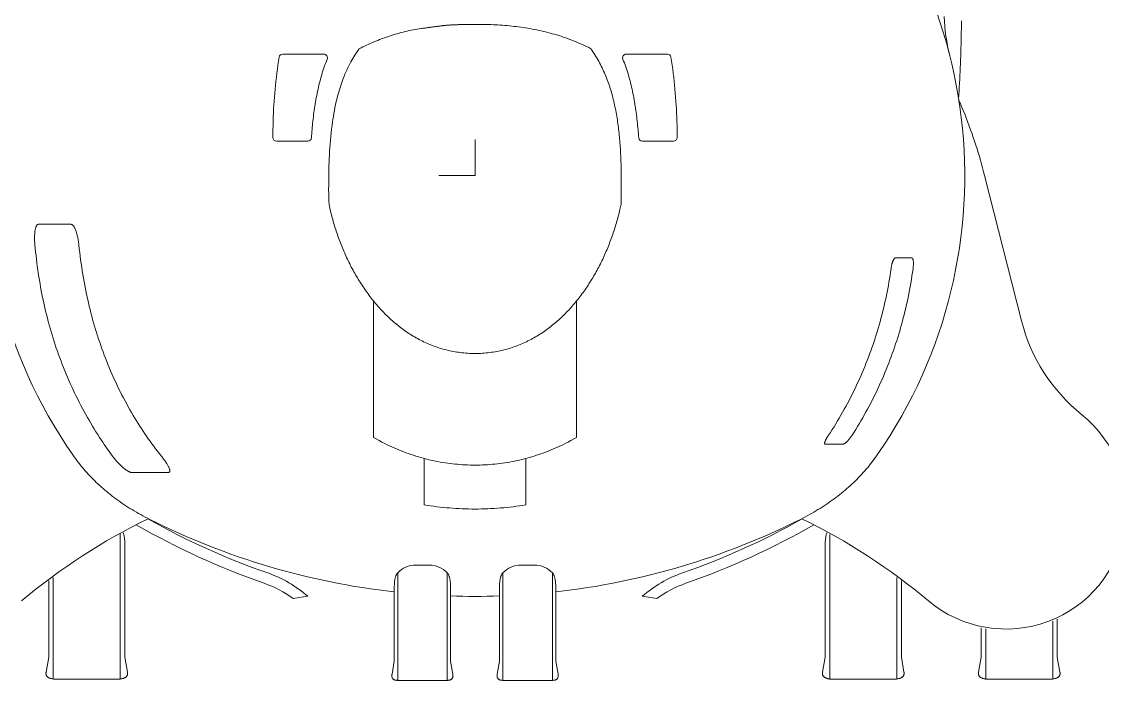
# Model space of a CAD drawing. Header units: millimetres. Extents: x -25903 to 25903, y 0 to 16905.
# Drawn here: x -3175 to 4393, y 0 to 4613 of the extents above; entities that cross this region are included whole.
import ezdxf

# ---------------------------------------------------------------- set-up
doc = ezdxf.new("R2010")
doc.units = ezdxf.units.MM
doc.layers.add('ceco.net 194', color=7, linetype='Continuous', lineweight=5)

msp = doc.modelspace()

# ---------------------------------------------------------------- linework, layer by layer
at = {"layer": 'ceco.net 194', "linetype": 'Continuous'}
for p, q in [((-1058.6, 4385.2), (-1346.9, 4385.2)), ((1058.6, 4385.2), (1346.9, 4385.2)), ((0, 3534.3), (0, 3788.3)), ((-1390.1, 3775.6), (-1171.4, 3775.6)), ((1390, 3775.6), (1171.4, 3775.6)), ((0, 3534.3), (-254, 3534.3)), ((3568.7, 3534.3), (3826.4, 2518.3)), ((-2828.9, 3193.5), (-3058.6, 3193.5)), ((3059.1, 2958), (2944.1, 2958)), ((-711.2, 2656.6), (-711.2, 1701.5)), ((711.2, 2656.6), (711.2, 1701.5)), ((2453.5, 1654.7), (2578.9, 1654.7)), ((-355.6, 1553.7), (-355.6, 1229)), ((355.6, 1553.7), (355.6, 1229)), ((-2406.5, 1456.1), (-2408.8, 1456.2)), ((-2406.5, 1456.1), (-2147.9, 1456.1)), ((-2483.9, 9.4), (-2483.9, 1030)), ((2483.9, 9.4), (2483.9, 1020.5)), ((-2451.9, 163.2), (-2451.9, 942.2)), ((2451.9, 163.2), (2451.9, 942.2)), ((-415.4, 807.4), (-321.2, 807.4)), ((415.4, 807.4), (321.2, 807.4)), ((-2985.3, 163.2), (-2985.3, 697.1)), ((-2953.3, 9.4), (-2953.3, 720.8)), ((-541.7, 752.8), (-541.7, 0)), ((-194.9, 752.8), (-194.9, 0)), ((194.9, 752.8), (194.9, 0)), ((541.7, 752.8), (541.7, 0)), ((2953.3, 9.4), (2953.3, 720.8)), ((2985.3, 163.2), (2985.3, 697.1)), ((-565.2, 655), (-565.2, 135.6)), ((-171.5, 655), (-171.5, 135.6)), ((171.4, 655), (171.4, 135.6)), ((565.1, 655), (565.1, 135.6)), ((-1273.8, 573.7), (-1170.9, 588.8)), ((1273.8, 573.7), (1170.9, 588.8)), ((4045.5, 9.4), (4045.5, 415.2)), ((4077.5, 163.2), (4077.5, 429.5)), ((3544.1, 163.2), (3544.1, 367.2)), ((3576.1, 9.4), (3576.1, 361.1)), ((-2985.3, 163.2), (-3003.8, 58.2)), ((-2451.9, 163.2), (-2433.4, 58.2)), ((2451.9, 163.2), (2433.4, 58.2)), ((2985.3, 163.2), (3003.8, 58.2)), ((3544.1, 163.2), (3525.6, 58.2)), ((4077.5, 163.2), (4096, 58.2)), ((-581.3, 44.2), (-565.2, 135.6)), ((-155.3, 44.2), (-171.5, 135.6)), ((155.3, 44.2), (171.4, 135.6)), ((581.3, 44.2), (565.1, 135.6))]:
    msp.add_line(p, q, dxfattribs=at)
at = {"layer": 'ceco.net 194'}
for p, q in [((-2921.8, 7.4), (-2515.4, 7.4)), ((-541.7, 0), (-194.9, -0.1)), ((194.9, 0), (541.7, 0)), ((2515.4, 7.4), (2921.8, 7.4)), ((3607.6, 7.4), (4014, 7.4))]:
    msp.add_line(p, q, dxfattribs=at)
at = {"layer": 'ceco.net 194', "linetype": 'Continuous'}
for points in [[(3406.2, 4619.1), (3406, 4591.7), (3405.7, 4564.3), (3405.3, 4536.9), (3404.8, 4509.6), (3404.2, 4482.2), (3403.5, 4454.8), (3402.7, 4427.4), (3401.9, 4400.1), (3400.9, 4372.7), (3399.9, 4345.4), (3398.8, 4318.1), (3397.7, 4290.8), (3396.5, 4263.5), (3395.2, 4236.2), (3393.9, 4209), (3392.5, 4181.7), (3391, 4154.5), (3389.5, 4127.3), (3388, 4100.2), (3386.4, 4073)], [(-378.2, 4564.3), (-391.8, 4562.4), (-405.6, 4560.2), (-419.3, 4557.9), (-433.2, 4555.3), (-447, 4552.6), (-460.9, 4549.7), (-474.8, 4546.6), (-488.8, 4543.3), (-502.7, 4539.8), (-516.7, 4536.2), (-530.6, 4532.4), (-544.5, 4528.5), (-558.4, 4524.4), (-572.3, 4520.1), (-586.2, 4515.7), (-600, 4511.2), (-613.8, 4506.5), (-627.5, 4501.7), (-641.1, 4496.8), (-654.7, 4491.8), (-668.3, 4486.6), (-681.7, 4481.3), (-695.1, 4475.9), (-708.3, 4470.4), (-721.5, 4464.8), (-734.6, 4459.2), (-747.5, 4453.4), (-760.4, 4447.5), (-773.1, 4441.6), (-785.6, 4435.6), (-798.1, 4429.5), (-810.4, 4423.3)], [(0, 4593.4), (-7.5, 4593.4), (-14.8, 4593.3), (-21.9, 4593.2), (-28.8, 4593.2), (-35.5, 4593.1), (-42.1, 4593), (-48.4, 4592.9), (-54.6, 4592.9), (-60.7, 4592.8), (-66.5, 4592.7), (-72.2, 4592.6), (-77.8, 4592.5), (-83.2, 4592.4), (-88.5, 4592.3), (-93.7, 4592.2), (-98.7, 4592.1), (-103.7, 4592), (-108.5, 4591.9), (-113.2, 4591.8), (-117.7, 4591.7), (-122.2, 4591.5), (-126.6, 4591.4), (-130.9, 4591.3), (-135.2, 4591.1), (-139.3, 4590.9), (-143.4, 4590.8), (-147.4, 4590.6), (-151.4, 4590.4), (-155.3, 4590.2), (-159.1, 4590), (-162.9, 4589.8), (-166.7, 4589.6), (-170.5, 4589.3), (-174.2, 4589.1), (-177.9, 4588.8), (-181.5, 4588.6), (-185.2, 4588.3), (-188.9, 4588), (-192.5, 4587.7), (-196.2, 4587.4), (-199.8, 4587), (-203.5, 4586.7), (-207.3, 4586.3), (-211, 4586), (-214.8, 4585.6), (-218.6, 4585.2), (-222.4, 4584.8), (-226.4, 4584.3), (-230.3, 4583.9), (-234.3, 4583.4), (-238.4, 4582.9), (-242.6, 4582.4), (-246.8, 4581.9), (-251.2, 4581.4), (-255.6, 4580.8), (-260.1, 4580.2), (-264.7, 4579.6), (-269.4, 4579), (-274.2, 4578.4), (-279.1, 4577.7), (-284.2, 4577.1), (-289.3, 4576.4), (-294.6, 4575.7), (-300.1, 4574.9), (-305.7, 4574.2), (-311.4, 4573.4), (-317.3, 4572.6), (-323.4, 4571.8), (-329.6, 4570.9), (-336, 4570.1), (-342.5, 4569.2), (-349.3, 4568.2), (-356.2, 4567.3), (-363.3, 4566.3), (-370.6, 4565.3), (-378.2, 4564.3)], [(810.4, 4423.3), (796, 4430.7), (781.5, 4437.9), (767, 4444.9), (752.4, 4451.7), (737.8, 4458.3), (723, 4464.8), (708.2, 4471), (693.3, 4477.1), (678.4, 4483), (663.4, 4488.8), (648.3, 4494.3), (633.2, 4499.7), (618, 4504.9), (602.8, 4510), (587.5, 4514.9), (572.1, 4519.6), (556.7, 4524.1), (541.3, 4528.5), (525.8, 4532.7), (510.2, 4536.8), (494.6, 4540.7), (479, 4544.4), (463.3, 4548), (447.6, 4551.5), (431.9, 4554.8), (416.1, 4557.9), (400.3, 4560.9), (384.4, 4563.8), (368.6, 4566.5), (352.7, 4569.1), (336.8, 4571.5), (320.8, 4573.8), (304.8, 4576), (288.9, 4578), (272.9, 4579.9), (256.8, 4581.6), (240.8, 4583.3), (224.8, 4584.8), (208.7, 4586.2), (192.7, 4587.4), (176.6, 4588.5), (160.5, 4589.6), (144.5, 4590.5), (128.4, 4591.2), (112.3, 4591.9), (96.2, 4592.4), (80.2, 4592.9), (64.1, 4593.2), (48.1, 4593.4), (32, 4593.5), (16, 4593.5), (0, 4593.4)], [(-869, 4332), (-862.3, 4343.9), (-855.5, 4355.6), (-848.5, 4367.2), (-841.3, 4378.7), (-833.9, 4390.1), (-826.2, 4401.3), (-818.4, 4412.4), (-810.4, 4423.3)], [(810.4, 4423.3), (817.9, 4412.7), (825.3, 4402), (832.5, 4391.2), (839.5, 4380.3), (846.4, 4369.4), (853, 4358.3), (859.6, 4347.1), (865.9, 4335.8), (872.1, 4324.5), (878.2, 4313), (884, 4301.5), (889.8, 4289.8), (895.3, 4278.1), (900.7, 4266.4), (906, 4254.5), (911.1, 4242.5), (916.1, 4230.5), (920.9, 4218.4), (925.6, 4206.3), (930.1, 4194.1), (934.5, 4181.8), (938.8, 4169.4), (942.9, 4157), (946.9, 4144.5), (950.8, 4131.9), (954.5, 4119.3), (958.2, 4106.7), (961.7, 4094), (965, 4081.2), (968.3, 4068.4), (971.4, 4055.5), (974.4, 4042.6), (977.3, 4029.7), (980.1, 4016.7), (982.8, 4003.6), (985.4, 3990.6), (987.9, 3977.5), (990.2, 3964.3), (992.5, 3951.1), (994.7, 3937.9), (996.7, 3924.7), (998.7, 3911.4), (1000.6, 3898.2), (1002.4, 3884.9), (1004.1, 3871.5), (1005.7, 3858.2), (1007.2, 3844.8), (1008.7, 3831.4), (1010, 3818), (1011.3, 3804.6), (1012.5, 3791.2), (1013.7, 3777.8), (1014.7, 3764.4), (1015.7, 3751), (1016.6, 3737.5), (1017.5, 3724.1), (1018.3, 3710.7), (1019, 3697.3), (1019.7, 3683.8), (1020.3, 3670.4), (1020.8, 3657), (1021.3, 3643.6), (1021.8, 3630.3), (1022.2, 3616.9), (1022.5, 3603.6), (1022.8, 3590.3), (1023.1, 3577), (1023.3, 3563.7), (1023.4, 3550.5), (1023.6, 3537.2), (1023.7, 3524), (1023.7, 3510.9), (1023.8, 3497.8), (1023.8, 3484.7), (1023.7, 3471.6), (1023.7, 3458.6), (1023.6, 3445.6), (1023.5, 3432.7), (1023.4, 3419.8), (1023.3, 3407), (1023.1, 3394.2), (1022.9, 3381.5), (1022.8, 3368.8), (1022.6, 3356.2), (1022.4, 3343.6), (1022.2, 3331.1)], [(-1371.9, 4364.6), (-1376.1, 4336.6), (-1380.2, 4308.5), (-1384, 4280.5), (-1387.6, 4252.4), (-1391, 4224.3), (-1394.2, 4196.2), (-1397.2, 4168.1), (-1399.9, 4139.9), (-1402.4, 4111.8), (-1404.7, 4083.6), (-1406.8, 4055.4), (-1408.6, 4027.2), (-1410.2, 3999), (-1411.6, 3970.8), (-1412.8, 3942.5), (-1413.8, 3914.3), (-1414.5, 3886), (-1415.1, 3857.7), (-1415.4, 3829.4), (-1415.5, 3801.1)], [(-1146, 3799.1), (-1145, 3813.6), (-1143.8, 3828.2), (-1142.6, 3842.8), (-1141.3, 3857.5), (-1140, 3872.2), (-1138.5, 3887), (-1137, 3901.8), (-1135.4, 3916.7), (-1133.7, 3931.6), (-1132, 3946.4), (-1130.1, 3961.4), (-1128.1, 3976.3), (-1126.1, 3991.2), (-1123.9, 4006.1), (-1121.7, 4021), (-1119.3, 4036), (-1116.9, 4050.9), (-1114.3, 4065.7), (-1111.6, 4080.6), (-1108.8, 4095.4), (-1105.8, 4110.2), (-1102.8, 4124.9), (-1099.6, 4139.6), (-1096.3, 4154.2), (-1092.9, 4168.7), (-1089.3, 4183.2), (-1085.6, 4197.7), (-1081.8, 4212), (-1077.8, 4226.3), (-1073.7, 4240.5), (-1069.4, 4254.5), (-1065, 4268.5), (-1060.4, 4282.4), (-1055.7, 4296.2), (-1050.8, 4309.8), (-1045.7, 4323.4), (-1040.5, 4336.8), (-1035.1, 4350.1)], [(-904.8, 4258.8), (-898.1, 4273.7), (-891.3, 4288.5), (-884.1, 4303.1), (-876.7, 4317.6), (-869, 4332)], [(1146, 3799.1), (1145, 3813.6), (1143.8, 3828.2), (1142.6, 3842.8), (1141.3, 3857.5), (1140, 3872.2), (1138.5, 3887), (1137, 3901.8), (1135.4, 3916.7), (1133.7, 3931.6), (1132, 3946.4), (1130.1, 3961.4), (1128.1, 3976.3), (1126.1, 3991.2), (1123.9, 4006.1), (1121.7, 4021), (1119.3, 4036), (1116.9, 4050.9), (1114.3, 4065.7), (1111.6, 4080.6), (1108.8, 4095.4), (1105.8, 4110.2), (1102.8, 4124.9), (1099.6, 4139.6), (1096.3, 4154.2), (1092.9, 4168.7), (1089.3, 4183.2), (1085.6, 4197.7), (1081.8, 4212), (1077.8, 4226.3), (1073.7, 4240.5), (1069.4, 4254.5), (1065, 4268.5), (1060.4, 4282.4), (1055.7, 4296.2), (1050.8, 4309.8), (1045.7, 4323.4), (1040.5, 4336.8), (1035.1, 4350.1)], [(1371.9, 4364.6), (1376.1, 4336.6), (1380.2, 4308.5), (1384, 4280.5), (1387.6, 4252.4), (1391, 4224.3), (1394.2, 4196.2), (1397.2, 4168.1), (1399.9, 4139.9), (1402.4, 4111.8), (1404.7, 4083.6), (1406.8, 4055.4), (1408.6, 4027.2), (1410.2, 3999), (1411.6, 3970.8), (1412.8, 3942.5), (1413.8, 3914.3), (1414.5, 3886), (1415.1, 3857.7), (1415.4, 3829.4), (1415.4, 3801.1)], [(-971.7, 4052.6), (-968.2, 4067.7), (-964.4, 4082.7), (-960.5, 4097.7), (-956.4, 4112.7), (-952.1, 4127.6), (-947.6, 4142.5), (-943, 4157.3), (-938.1, 4172), (-933.1, 4186.6), (-927.9, 4201.2), (-922.4, 4215.7), (-916.8, 4230.2), (-910.9, 4244.5), (-904.8, 4258.8)], [(-1001.5, 3887.1), (-998.6, 3907.9), (-995.5, 3928.7), (-992.2, 3949.5), (-988.6, 3970.2), (-984.8, 3990.9), (-980.7, 4011.5), (-976.3, 4032), (-971.7, 4052.6)], [(3568.7, 3534.3), (3561.7, 3561.3), (3554.6, 3588.2), (3547.2, 3615.1), (3539.5, 3641.9), (3531.7, 3668.6), (3523.7, 3695.3), (3515.4, 3722), (3506.9, 3748.6), (3498.2, 3775.1), (3489.2, 3801.6), (3480.1, 3828.1), (3470.7, 3854.4), (3461.1, 3880.7), (3451.3, 3907), (3441.3, 3933.2), (3431.1, 3959.4), (3420.6, 3985.5), (3409.9, 4011.5), (3399, 4037.5), (3387.9, 4063.4)], [(-1015, 3755.5), (-1012.9, 3781.9), (-1010.4, 3808.2), (-1007.8, 3834.6), (-1004.8, 3860.8), (-1001.5, 3887.1)], [(-1022.7, 3604.9), (-1021.8, 3630), (-1020.8, 3655.1), (-1019.7, 3680.3), (-1018.4, 3705.4), (-1016.8, 3730.5), (-1015, 3755.5)], [(-1025, 3435.6), (-1024.9, 3469.4), (-1024.7, 3503.3), (-1024.2, 3537.2), (-1023.6, 3571), (-1022.7, 3604.9)], [(-1022.2, 3331.1), (-1023.4, 3357.2), (-1024.3, 3383.3), (-1024.8, 3409.4), (-1025, 3435.6)], [(0, 2288.4), (-13.1, 2288.6), (-26.2, 2289), (-39.2, 2289.6), (-52.1, 2290.4), (-64.9, 2291.4), (-77.7, 2292.5), (-90.3, 2293.9), (-102.9, 2295.4), (-115.4, 2297.1), (-127.9, 2299), (-140.2, 2301), (-152.5, 2303.2), (-164.7, 2305.6), (-176.8, 2308.2), (-188.9, 2310.9), (-200.8, 2313.9), (-212.7, 2316.9), (-224.5, 2320.2), (-236.2, 2323.6), (-247.9, 2327.1), (-259.4, 2330.9), (-270.9, 2334.8), (-282.3, 2338.8), (-293.7, 2343), (-304.9, 2347.3), (-316.1, 2351.9), (-327.1, 2356.5), (-338.2, 2361.3), (-349.1, 2366.3), (-359.9, 2371.4), (-370.7, 2376.6), (-381.4, 2382), (-392, 2387.5), (-402.5, 2393.2), (-412.9, 2399), (-423.3, 2404.9), (-433.6, 2411), (-443.8, 2417.2), (-453.9, 2423.6), (-463.9, 2430), (-473.9, 2436.6), (-483.7, 2443.3), (-493.5, 2450.2), (-503.2, 2457.2), (-512.9, 2464.3), (-522.4, 2471.5), (-531.9, 2478.8), (-541.3, 2486.3), (-550.6, 2493.8), (-559.8, 2501.5), (-568.9, 2509.3), (-578, 2517.2), (-586.9, 2525.2), (-595.8, 2533.3), (-604.6, 2541.6), (-613.4, 2549.9), (-622, 2558.3), (-630.6, 2566.9), (-639.1, 2575.5), (-647.5, 2584.2), (-655.8, 2593), (-664, 2602), (-672.1, 2611), (-680.2, 2620.1), (-688.2, 2629.3), (-696.1, 2638.6), (-703.9, 2647.9), (-711.6, 2657.4), (-719.3, 2666.9), (-726.8, 2676.5), (-734.3, 2686.2), (-741.7, 2696), (-749, 2705.9), (-756.2, 2715.8), (-763.4, 2725.8), (-770.4, 2735.9), (-777.4, 2746), (-784.3, 2756.2), (-791.1, 2766.5), (-797.8, 2776.9), (-804.5, 2787.3), (-811, 2797.8), (-817.5, 2808.3), (-823.9, 2818.9), (-830.2, 2829.6), (-836.4, 2840.3), (-842.5, 2851), (-848.6, 2861.8), (-854.5, 2872.7), (-860.4, 2883.6), (-866.2, 2894.6), (-871.9, 2905.6), (-877.5, 2916.7), (-883.1, 2927.8), (-888.5, 2938.9), (-893.9, 2950.1), (-899.1, 2961.3), (-904.3, 2972.6), (-909.4, 2983.9), (-914.4, 2995.2), (-919.4, 3006.6), (-924.2, 3017.9), (-929, 3029.4), (-933.7, 3040.8), (-938.2, 3052.3), (-942.7, 3063.8), (-947.2, 3075.3), (-951.5, 3086.8), (-955.7, 3098.4), (-959.9, 3110), (-963.9, 3121.5), (-967.9, 3133.1), (-971.8, 3144.8), (-975.6, 3156.4), (-979.3, 3168), (-983, 3179.7), (-986.5, 3191.3), (-990, 3203), (-993.3, 3214.6), (-996.6, 3226.3), (-999.8, 3238), (-1002.9, 3249.6), (-1005.9, 3261.3), (-1008.8, 3272.9), (-1011.7, 3284.6), (-1014.4, 3296.2), (-1017.1, 3307.8), (-1019.7, 3319.5), (-1022.2, 3331.1)], [(0, 2288.4), (13.1, 2288.6), (26.2, 2289), (39.2, 2289.6), (52.1, 2290.4), (64.9, 2291.4), (77.7, 2292.5), (90.3, 2293.9), (102.9, 2295.4), (115.4, 2297.1), (127.9, 2299), (140.2, 2301), (152.5, 2303.2), (164.7, 2305.6), (176.8, 2308.2), (188.9, 2310.9), (200.8, 2313.9), (212.7, 2316.9), (224.5, 2320.2), (236.2, 2323.6), (247.9, 2327.1), (259.4, 2330.9), (270.9, 2334.8), (282.3, 2338.8), (293.7, 2343), (304.9, 2347.3), (316.1, 2351.9), (327.1, 2356.5), (338.2, 2361.3), (349.1, 2366.3), (359.9, 2371.4), (370.7, 2376.6), (381.4, 2382), (392, 2387.5), (402.5, 2393.2), (412.9, 2399), (423.3, 2404.9), (433.6, 2411), (443.8, 2417.2), (453.9, 2423.6), (463.9, 2430), (473.9, 2436.6), (483.7, 2443.3), (493.5, 2450.2), (503.2, 2457.2), (512.9, 2464.3), (522.4, 2471.5), (531.9, 2478.8), (541.3, 2486.3), (550.6, 2493.8), (559.8, 2501.5), (568.9, 2509.3), (578, 2517.2), (586.9, 2525.2), (595.8, 2533.3), (604.6, 2541.6), (613.4, 2549.9), (622, 2558.3), (630.6, 2566.9), (639.1, 2575.5), (647.5, 2584.2), (655.8, 2593), (664, 2602), (672.1, 2611), (680.2, 2620.1), (688.2, 2629.3), (696.1, 2638.6), (703.9, 2647.9), (711.6, 2657.4), (719.3, 2666.9), (726.8, 2676.5), (734.3, 2686.2), (741.7, 2696), (749, 2705.9), (756.2, 2715.8), (763.4, 2725.8), (770.4, 2735.9), (777.4, 2746), (784.3, 2756.2), (791.1, 2766.5), (797.8, 2776.9), (804.5, 2787.3), (811, 2797.8), (817.5, 2808.3), (823.9, 2818.9), (830.2, 2829.6), (836.4, 2840.3), (842.5, 2851), (848.6, 2861.8), (854.5, 2872.7), (860.4, 2883.6), (866.2, 2894.6), (871.9, 2905.6), (877.5, 2916.7), (883.1, 2927.8), (888.5, 2938.9), (893.9, 2950.1), (899.1, 2961.3), (904.3, 2972.6), (909.4, 2983.9), (914.4, 2995.2), (919.4, 3006.6), (924.2, 3017.9), (929, 3029.4), (933.7, 3040.8), (938.2, 3052.3), (942.7, 3063.8), (947.2, 3075.3), (951.5, 3086.8), (955.7, 3098.4), (959.9, 3110), (963.9, 3121.5), (967.9, 3133.1), (971.8, 3144.8), (975.6, 3156.4), (979.3, 3168), (983, 3179.7), (986.5, 3191.3), (990, 3203), (993.3, 3214.6), (996.6, 3226.3), (999.8, 3238), (1002.9, 3249.6), (1005.9, 3261.3), (1008.8, 3272.9), (1011.7, 3284.6), (1014.4, 3296.2), (1017.1, 3307.8), (1019.7, 3319.5), (1022.2, 3331.1)], [(-3074.6, 3175.1), (-3073.5, 3177.8), (-3072.5, 3180.2), (-3071.4, 3182.5), (-3070.2, 3184.6), (-3069, 3186.4), (-3067.8, 3188.1), (-3066.6, 3189.5), (-3065.3, 3190.7), (-3064, 3191.7), (-3062.7, 3192.5), (-3061.4, 3193.1), (-3060, 3193.4), (-3058.6, 3193.5)], [(-2828.9, 3193.5), (-2827.2, 3193.4), (-2825.5, 3193.1), (-2823.9, 3192.5), (-2822.2, 3191.7), (-2820.5, 3190.7), (-2818.8, 3189.5), (-2817.1, 3188), (-2815.4, 3186.4), (-2813.7, 3184.5), (-2812, 3182.4), (-2810.4, 3180.1), (-2808.7, 3177.6), (-2807, 3174.9), (-2805.4, 3172), (-2803.8, 3168.9)], [(-3082.1, 3048.9), (-3082.7, 3056.2), (-3083.3, 3063.6), (-3083.7, 3070.9), (-3084.1, 3078.1), (-3084.3, 3085.3), (-3084.4, 3092.4), (-3084.4, 3099.3), (-3084.3, 3106.2), (-3084.2, 3112.8), (-3083.9, 3119.4), (-3083.5, 3125.7)], [(-3083.5, 3125.7), (-3083.1, 3130.7), (-3082.6, 3135.6), (-3082.1, 3140.4), (-3081.5, 3145), (-3080.8, 3149.4), (-3080.1, 3153.7), (-3079.3, 3157.7), (-3078.5, 3161.6), (-3077.6, 3165.3), (-3076.6, 3168.8), (-3075.6, 3172), (-3074.6, 3175.1)], [(-2803.8, 3168.9), (-2801.9, 3165.1), (-2800.1, 3161), (-2798.2, 3156.7), (-2796.5, 3152.1), (-2794.7, 3147.3), (-2793, 3142.4), (-2791.4, 3137.2), (-2789.8, 3131.8), (-2788.2, 3126.3), (-2786.7, 3120.6), (-2785.3, 3114.7)], [(-2785.3, 3114.7), (-2783.5, 3106.9), (-2781.8, 3098.8), (-2780.2, 3090.6), (-2778.7, 3082.2), (-2777.4, 3073.7), (-2776.1, 3065.2), (-2775, 3056.5), (-2774, 3047.9)], [(-3006.7, 2584.8), (-3012.3, 2608.6), (-3017.7, 2632.5), (-3022.9, 2656.5), (-3028, 2680.6), (-3032.8, 2704.7), (-3037.5, 2728.9), (-3041.9, 2753.1), (-3046.2, 2777.4), (-3050.3, 2801.8), (-3054.3, 2826.2), (-3058, 2850.7), (-3061.6, 2875.3), (-3065, 2899.9), (-3068.3, 2924.6), (-3071.4, 2949.4), (-3074.3, 2974.1), (-3077, 2999), (-3079.6, 3023.9), (-3082.1, 3048.9)], [(-2712.5, 2666.9), (-2717.9, 2691.7), (-2723.1, 2716.6), (-2728.2, 2741.6), (-2733, 2766.6), (-2737.7, 2791.8), (-2742.1, 2817), (-2746.4, 2842.4), (-2750.5, 2867.8), (-2754.4, 2893.3), (-2758.1, 2918.8), (-2761.7, 2944.5), (-2765, 2970.2), (-2768.2, 2996), (-2771.2, 3021.9), (-2774, 3047.9)], [(2944.1, 2958), (2943, 2957.9), (2941.8, 2957.6), (2940.7, 2957.1), (2939.5, 2956.3), (2938.3, 2955.4), (2937.1, 2954.3), (2935.9, 2953), (2934.7, 2951.5), (2933.5, 2949.8), (2932.2, 2947.9), (2931, 2945.8), (2929.8, 2943.6), (2928.6, 2941.2), (2927.5, 2938.6), (2926.3, 2935.9), (2925.1, 2933), (2924, 2930), (2922.9, 2926.9), (2921.9, 2923.6), (2920.8, 2920.2), (2919.8, 2916.7), (2918.9, 2913.2), (2918, 2909.5), (2917.1, 2905.8), (2916.3, 2902), (2915.5, 2898.1), (2914.7, 2894.2), (2914.1, 2890.3), (2913.4, 2886.3), (2912.9, 2882.4)], [(3059.1, 2958), (3060, 2957.9), (3060.9, 2957.6), (3061.8, 2957.1), (3062.6, 2956.4), (3063.4, 2955.6), (3064.1, 2954.5), (3064.9, 2953.2), (3065.5, 2951.8), (3066.2, 2950.2), (3066.8, 2948.4), (3067.3, 2946.5), (3067.8, 2944.4), (3068.2, 2942.1), (3068.6, 2939.7), (3068.9, 2937.1), (3069.2, 2934.4), (3069.5, 2931.5), (3069.6, 2928.5), (3069.8, 2925.5), (3069.8, 2922.3), (3069.9, 2919), (3069.8, 2915.6), (3069.7, 2912.1), (3069.6, 2908.6), (3069.4, 2904.9), (3069.1, 2901.3), (3068.8, 2897.6), (3068.5, 2893.8), (3068, 2890.1), (3067.6, 2886.3), (3067.1, 2882.5)], [(2513.8, 1776.5), (2526.2, 1796.5), (2538.4, 1816.6), (2550.4, 1836.8), (2562.3, 1857.1), (2574, 1877.5), (2585.5, 1898.1), (2596.9, 1918.7), (2608.1, 1939.4), (2619.1, 1960.3), (2630, 1981.3), (2640.7, 2002.3), (2651.2, 2023.5), (2661.5, 2044.7), (2671.7, 2066.1), (2681.6, 2087.5), (2691.4, 2109), (2701, 2130.7), (2710.5, 2152.4), (2719.7, 2174.2), (2728.8, 2196), (2737.7, 2218), (2746.4, 2240.1), (2754.9, 2262.2), (2763.2, 2284.4), (2771.4, 2306.7), (2779.3, 2329), (2787.1, 2351.4), (2794.7, 2373.9), (2802.1, 2396.5), (2809.3, 2419.1), (2816.3, 2441.8), (2823.1, 2464.5), (2829.8, 2487.3), (2836.2, 2510.2), (2842.5, 2533.1), (2848.5, 2556.1), (2854.4, 2579.1), (2860.1, 2602.2), (2865.5, 2625.3), (2870.8, 2648.5), (2875.9, 2671.7), (2880.8, 2695), (2885.5, 2718.3), (2890, 2741.6), (2894.3, 2765), (2898.4, 2788.4), (2902.3, 2811.9), (2906, 2835.3), (2909.6, 2858.8), (2912.9, 2882.4)], [(3010.5, 2583.7), (3016.3, 2608.2), (3021.9, 2632.8), (3027.3, 2657.5), (3032.5, 2682.2), (3037.5, 2707), (3042.3, 2731.9), (3046.9, 2756.8), (3051.3, 2781.8), (3055.5, 2806.9), (3059.6, 2832), (3063.4, 2857.2), (3067.1, 2882.5)], [(-2712.5, 2666.9), (-2707.1, 2643.4), (-2701.6, 2619.9), (-2695.9, 2596.6), (-2689.9, 2573.3), (-2683.8, 2550.1), (-2677.6, 2526.9), (-2671.1, 2503.9), (-2664.4, 2480.9), (-2657.6, 2458), (-2650.6, 2435.2), (-2643.4, 2412.5), (-2636, 2389.8), (-2628.4, 2367.3), (-2620.7, 2344.8), (-2612.7, 2322.4), (-2604.6, 2300.1), (-2596.3, 2277.9), (-2587.8, 2255.8), (-2579.2, 2233.8), (-2570.3, 2211.9), (-2561.3, 2190.1), (-2552.1, 2168.3), (-2542.8, 2146.7), (-2533.2, 2125.2), (-2523.5, 2103.8), (-2513.6, 2082.4), (-2503.5, 2061.2), (-2493.3, 2040.1), (-2482.8, 2019.1), (-2472.2, 1998.2), (-2461.5, 1977.4), (-2450.5, 1956.7), (-2439.4, 1936.2), (-2428.1, 1915.7), (-2416.7, 1895.4), (-2405, 1875.1), (-2393.2, 1855)], [(-3006.7, 2584.8), (-3000.9, 2561.1), (-2994.9, 2537.4), (-2988.7, 2513.8), (-2982.4, 2490.3), (-2975.8, 2466.8), (-2969, 2443.4), (-2962, 2420), (-2954.8, 2396.8), (-2947.5, 2373.5), (-2939.9, 2350.4), (-2932.1, 2327.3), (-2924.2, 2304.3), (-2916.1, 2281.3), (-2907.7, 2258.5), (-2899.2, 2235.7), (-2890.5, 2213), (-2881.6, 2190.3), (-2872.5, 2167.8), (-2863.2, 2145.3), (-2853.7, 2122.9), (-2844.1, 2100.7), (-2834.2, 2078.5), (-2824.2, 2056.4), (-2814, 2034.3), (-2803.6, 2012.4), (-2793, 1990.6), (-2782.2, 1968.9), (-2771.3, 1947.3), (-2760.1, 1925.8), (-2748.8, 1904.3), (-2737.3, 1883), (-2725.7, 1861.8)], [(3010.5, 2583.7), (3004.8, 2560.7), (2999, 2537.6), (2992.9, 2514.7), (2986.7, 2491.8), (2980.2, 2468.9), (2973.6, 2446.1), (2966.8, 2423.4), (2959.8, 2400.7), (2952.6, 2378.1), (2945.3, 2355.6), (2937.7, 2333.1), (2930, 2310.7), (2922.1, 2288.3), (2914, 2266), (2905.7, 2243.9), (2897.2, 2221.7), (2888.6, 2199.7), (2879.7, 2177.7), (2870.7, 2155.8), (2861.6, 2134), (2852.2, 2112.3), (2842.6, 2090.6), (2832.9, 2069.1), (2823, 2047.6), (2813, 2026.3), (2802.7, 2005), (2792.3, 1983.8), (2781.7, 1962.7), (2770.9, 1941.7), (2760, 1920.8), (2748.9, 1900), (2737.6, 1879.3), (2726.1, 1858.7), (2714.5, 1838.2), (2702.7, 1817.8), (2690.8, 1797.5), (2678.7, 1777.3), (2666.4, 1757.3), (2653.9, 1737.3), (2641.3, 1717.5)], [(-2629.3, 1701.2), (-2641.9, 1720.9), (-2654.3, 1740.7), (-2666.6, 1760.6), (-2678.8, 1780.6), (-2690.7, 1800.8), (-2702.6, 1821), (-2714.2, 1841.4), (-2725.7, 1861.8)], [(-2224.6, 1605.4), (-2237.5, 1622.3), (-2250.3, 1639.4), (-2262.9, 1656.6), (-2275.4, 1673.9), (-2287.8, 1691.4), (-2300, 1709), (-2312.1, 1726.8), (-2324.1, 1744.7), (-2336, 1762.8), (-2347.7, 1780.9), (-2359.3, 1799.3), (-2370.7, 1817.7), (-2382, 1836.3), (-2393.2, 1855)], [(2513.8, 1776.5), (2501, 1756.4), (2488.2, 1736.4), (2475.2, 1716.7)], [(-2538.4, 1570), (-2550.1, 1585.9), (-2561.7, 1601.9), (-2573.2, 1618.1), (-2584.7, 1634.5), (-2596, 1651), (-2607.2, 1667.6), (-2618.3, 1684.3), (-2629.3, 1701.2)], [(-632.1, 1658.6), (-652.1, 1668.8), (-672, 1679.4), (-691.7, 1690.3), (-711.2, 1701.5)], [(632.1, 1658.6), (652.1, 1668.8), (672, 1679.4), (691.7, 1690.3), (711.2, 1701.5)], [(2475.2, 1716.7), (2472.7, 1713), (2470.4, 1709.3), (2468.1, 1705.8), (2466, 1702.3), (2464, 1698.9), (2462, 1695.6), (2460.2, 1692.5), (2458.6, 1689.4), (2457, 1686.4), (2455.5, 1683.6), (2454.2, 1680.9), (2453, 1678.3), (2451.9, 1675.8), (2451, 1673.4), (2450.2, 1671.2), (2449.5, 1669.1), (2448.9, 1667.2), (2448.5, 1665.3), (2448.2, 1663.7), (2448, 1662.1), (2448, 1660.7), (2448.1, 1659.4), (2448.3, 1658.3), (2448.7, 1657.4), (2449.2, 1656.5), (2449.8, 1655.9), (2450.5, 1655.3), (2451.4, 1655), (2452.4, 1654.7), (2453.5, 1654.7)], [(2578.9, 1654.7), (2580.1, 1654.8), (2581.3, 1655), (2582.7, 1655.4), (2584.2, 1656), (2585.8, 1656.8), (2587.4, 1657.7), (2589.2, 1658.8), (2591, 1660.1), (2593, 1661.5), (2595, 1663.1), (2597, 1664.8), (2599.2, 1666.6), (2601.4, 1668.6), (2603.6, 1670.8), (2605.9, 1673), (2608.3, 1675.4), (2610.6, 1677.9), (2613, 1680.5), (2615.5, 1683.2), (2617.9, 1686), (2620.3, 1688.9), (2622.8, 1691.8), (2625.2, 1694.9), (2627.6, 1697.9), (2630.1, 1701.1), (2632.4, 1704.3), (2634.8, 1707.5), (2637.1, 1710.7), (2639.4, 1714), (2641.6, 1717.3)], [(-2194, 1566.5), (-2209.4, 1585.8), (-2224.6, 1605.4)], [(-379.4, 1560.3), (-396.8, 1565.3), (-414.2, 1570.5), (-431.4, 1576), (-448.6, 1581.7), (-465.7, 1587.6), (-482.7, 1593.7), (-499.7, 1600.1), (-516.5, 1606.7), (-533.3, 1613.4), (-550, 1620.4), (-566.6, 1627.6), (-583.1, 1635.1), (-599.5, 1642.7), (-615.8, 1650.5), (-632.1, 1658.6)], [(379.4, 1560.3), (396.8, 1565.3), (414.2, 1570.5), (431.4, 1576), (448.6, 1581.7), (465.7, 1587.6), (482.7, 1593.7), (499.7, 1600.1), (516.5, 1606.7), (533.3, 1613.4), (550, 1620.4), (566.6, 1627.6), (583.1, 1635.1), (599.5, 1642.7), (615.8, 1650.5), (632.1, 1658.6)], [(-2278.3, 1127.4), (-2294.3, 1135.5), (-2310.1, 1143.8), (-2325.8, 1152.1), (-2341.3, 1160.6), (-2356.6, 1169.1), (-2371.7, 1177.8), (-2386.7, 1186.6), (-2401.6, 1195.5), (-2416.2, 1204.5), (-2430.7, 1213.7), (-2445, 1222.9), (-2459.2, 1232.3), (-2473.2, 1241.8), (-2487.1, 1251.4), (-2500.7, 1261.1), (-2514.2, 1270.9), (-2527.6, 1280.8), (-2540.8, 1290.8), (-2553.8, 1301), (-2566.6, 1311.3), (-2579.3, 1321.6), (-2591.8, 1332.1), (-2604.2, 1342.7), (-2616.4, 1353.5), (-2628.4, 1364.3), (-2640.3, 1375.2), (-2651.9, 1386.3), (-2663.5, 1397.5), (-2674.8, 1408.7), (-2686, 1420.1), (-2697.1, 1431.7), (-2708, 1443.3), (-2718.7, 1455), (-2729.2, 1466.9), (-2739.6, 1478.8), (-2749.8, 1490.9), (-2759.8, 1503.1), (-2769.7, 1515.4), (-2779.4, 1527.8), (-2789, 1540.3), (-2798.4, 1553), (-2807.6, 1565.7), (-2816.6, 1578.6)], [(-2491.4, 1515.3), (-2498.4, 1522.6), (-2505.4, 1530), (-2512.3, 1537.8), (-2519, 1545.6), (-2525.7, 1553.7), (-2532.1, 1561.8), (-2538.4, 1570)], [(-2445.5, 1475.1), (-2449.7, 1478.3), (-2454.1, 1481.6), (-2458.5, 1485.2), (-2463.1, 1488.9), (-2467.7, 1492.9), (-2472.4, 1497.1), (-2477.1, 1501.4), (-2481.9, 1505.9), (-2486.6, 1510.5), (-2491.4, 1515.3)], [(-2194, 1566.5), (-2189.6, 1561), (-2185.3, 1555.5), (-2181.1, 1550), (-2177.1, 1544.6), (-2173.1, 1539.2), (-2169.4, 1534), (-2165.8, 1528.8), (-2162.3, 1523.7), (-2159.1, 1518.7), (-2156, 1513.8), (-2153.1, 1509.1)], [(0, 1507.6), (-17.5, 1507.7), (-35, 1508), (-52.4, 1508.6), (-69.9, 1509.4), (-87.3, 1510.4), (-104.8, 1511.6), (-122.2, 1513), (-139.5, 1514.6), (-156.9, 1516.5), (-174.2, 1518.6), (-191.5, 1520.9), (-208.8, 1523.4), (-226, 1526.1), (-243.2, 1529.1), (-260.4, 1532.2), (-277.5, 1535.6), (-294.6, 1539.2), (-311.7, 1543), (-328.7, 1547), (-345.7, 1551.2), (-362.6, 1555.6), (-379.4, 1560.3)], [(0, 1507.6), (17.5, 1507.7), (35, 1508), (52.4, 1508.6), (69.9, 1509.4), (87.3, 1510.4), (104.8, 1511.6), (122.2, 1513), (139.5, 1514.6), (156.9, 1516.5), (174.2, 1518.6), (191.5, 1520.9), (208.8, 1523.4), (226, 1526.1), (243.2, 1529.1), (260.4, 1532.2), (277.5, 1535.6), (294.6, 1539.2), (311.7, 1543), (328.7, 1547), (345.7, 1551.2), (362.6, 1555.6), (379.4, 1560.3)], [(2278.3, 1127.4), (2294.3, 1135.5), (2310.1, 1143.8), (2325.8, 1152.1), (2341.3, 1160.6), (2356.6, 1169.1), (2371.7, 1177.8), (2386.7, 1186.6), (2401.6, 1195.5), (2416.2, 1204.5), (2430.7, 1213.7), (2445, 1222.9), (2459.2, 1232.3), (2473.2, 1241.8), (2487.1, 1251.4), (2500.7, 1261.1), (2514.2, 1270.9), (2527.6, 1280.8), (2540.8, 1290.8), (2553.8, 1301), (2566.6, 1311.3), (2579.3, 1321.6), (2591.8, 1332.1), (2604.2, 1342.7), (2616.4, 1353.5), (2628.4, 1364.3), (2640.3, 1375.2), (2651.9, 1386.3), (2663.5, 1397.5), (2674.8, 1408.7), (2686, 1420.1), (2697.1, 1431.7), (2707.9, 1443.3), (2718.7, 1455), (2729.2, 1466.9), (2739.6, 1478.8), (2749.8, 1490.9), (2759.8, 1503.1), (2769.7, 1515.4), (2779.4, 1527.8), (2789, 1540.3), (2798.4, 1553), (2807.6, 1565.7), (2816.6, 1578.6)], [(-2408.8, 1456.2), (-2410.6, 1456.5), (-2412.6, 1457), (-2414.7, 1457.6), (-2416.9, 1458.5), (-2419.3, 1459.4), (-2421.8, 1460.5), (-2424.4, 1461.8), (-2427.1, 1463.3), (-2429.9, 1464.9), (-2432.8, 1466.6), (-2435.9, 1468.5), (-2439, 1470.6), (-2442.2, 1472.8), (-2445.5, 1475.1)], [(-2153.1, 1509.1), (-2150.5, 1504.5), (-2148, 1500.1), (-2145.8, 1495.9), (-2143.8, 1491.8), (-2142, 1487.9)], [(-2139.6, 1458.7), (-2140.9, 1457.8), (-2142.3, 1457), (-2144, 1456.5), (-2145.8, 1456.2), (-2147.9, 1456.1)], [(-2142, 1487.9), (-2140.8, 1485.1), (-2139.8, 1482.3), (-2138.9, 1479.7), (-2138.1, 1477.2), (-2137.5, 1474.8), (-2137, 1472.6), (-2136.7, 1470.5), (-2136.5, 1468.5), (-2136.5, 1466.7), (-2136.7, 1465), (-2136.9, 1463.5), (-2137.4, 1462), (-2138, 1460.8), (-2138.7, 1459.7), (-2139.6, 1458.7)], [(0, 1199.9), (-22.4, 1200), (-44.7, 1200.3), (-67.1, 1200.9), (-89.4, 1201.7), (-111.7, 1202.7), (-134, 1203.9), (-156.3, 1205.4), (-178.5, 1207.1), (-200.8, 1209), (-223, 1211.2), (-245.2, 1213.5), (-267.3, 1216.2), (-289.4, 1219), (-311.5, 1222.1), (-333.6, 1225.4), (-355.6, 1229)], [(0, 1199.9), (22.4, 1200), (44.7, 1200.3), (67.1, 1200.9), (89.4, 1201.7), (111.7, 1202.7), (134, 1203.9), (156.3, 1205.4), (178.5, 1207.1), (200.8, 1209), (223, 1211.2), (245.2, 1213.5), (267.3, 1216.2), (289.4, 1219), (311.5, 1222.1), (333.6, 1225.4), (355.6, 1229)], [(-2462.5, 1032.2), (-2461, 1027.2), (-2459.7, 1021.9), (-2458.4, 1016.4), (-2457.3, 1010.7), (-2456.3, 1004.8), (-2455.4, 998.7), (-2454.6, 992.4), (-2453.9, 985.8), (-2453.3, 979.1), (-2452.8, 972.1), (-2452.4, 964.9), (-2452.1, 957.6), (-2452, 950), (-2451.9, 942.2)], [(2462.5, 1032.2), (2461, 1027.2), (2459.7, 1021.9), (2458.4, 1016.4), (2457.3, 1010.7), (2456.3, 1004.8), (2455.4, 998.7), (2454.6, 992.4), (2453.9, 985.8), (2453.3, 979.1), (2452.8, 972.1), (2452.4, 964.9), (2452.1, 957.6), (2452, 950), (2451.9, 942.2)], [(-565.2, 655), (-565.1, 661.2), (-565, 667.3), (-564.8, 673.2), (-564.4, 678.9), (-564, 684.4), (-563.6, 689.7), (-563, 694.9), (-562.3, 699.9), (-561.6, 704.7), (-560.7, 709.3), (-559.8, 713.7), (-558.8, 718), (-557.6, 722), (-556.4, 725.9), (-555.2, 729.6), (-553.8, 733.2), (-552.3, 736.5), (-550.8, 739.7), (-549.1, 742.7), (-547.4, 745.5), (-545.6, 748.1), (-543.7, 750.5), (-541.7, 752.8)], [(-171.5, 655), (-171.5, 661.2), (-171.6, 667.3), (-171.8, 673.2), (-172.2, 678.9), (-172.6, 684.4), (-173, 689.7), (-173.6, 694.9), (-174.3, 699.9), (-175, 704.7), (-175.9, 709.3), (-176.8, 713.7), (-177.8, 718), (-179, 722), (-180.2, 725.9), (-181.4, 729.6), (-182.8, 733.2), (-184.3, 736.5), (-185.8, 739.7), (-187.5, 742.7), (-189.2, 745.5), (-191, 748.1), (-192.9, 750.5), (-194.9, 752.8)], [(171.4, 655), (171.5, 661.2), (171.6, 667.3), (171.8, 673.2), (172.2, 678.9), (172.6, 684.4), (173, 689.7), (173.6, 694.9), (174.3, 699.9), (175, 704.7), (175.9, 709.3), (176.8, 713.7), (177.8, 718), (179, 722), (180.2, 725.9), (181.4, 729.6), (182.8, 733.2), (184.3, 736.5), (185.8, 739.7), (187.5, 742.7), (189.2, 745.5), (191, 748.1), (192.9, 750.5), (194.9, 752.8)], [(565.1, 655), (565.1, 661.2), (565, 667.3), (564.8, 673.2), (564.4, 678.9), (564, 684.4), (563.6, 689.7), (563, 694.9), (562.3, 699.9), (561.6, 704.7), (560.7, 709.3), (559.8, 713.7), (558.8, 718), (557.6, 722), (556.4, 725.9), (555.2, 729.6), (553.8, 733.2), (552.3, 736.5), (550.8, 739.7), (549.1, 742.7), (547.4, 745.5), (545.6, 748.1), (543.7, 750.5), (541.7, 752.8)], [(-2921.8, 7.4), (-2927.2, 7.5), (-2932.5, 7.6), (-2937.5, 7.9), (-2942.4, 8.2), (-2947.1, 8.6), (-2951.6, 9.1), (-2955.9, 9.7), (-2960, 10.4), (-2964, 11.2), (-2967.8, 12.1), (-2971.4, 13.1), (-2974.8, 14.2), (-2978, 15.3), (-2981, 16.6), (-2983.9, 17.9), (-2986.5, 19.4), (-2989, 20.9), (-2991.3, 22.6), (-2993.4, 24.3), (-2995.4, 26.1), (-2997.1, 28), (-2998.7, 30), (-3000.1, 32.1), (-3001.3, 34.3), (-3002.3, 36.6), (-3003.1, 39), (-3003.8, 41.5), (-3004.2, 44), (-3004.5, 46.7), (-3004.6, 49.4), (-3004.5, 52.3), (-3004.3, 55.2), (-3003.8, 58.2)], [(-2515.4, 7.4), (-2510, 7.5), (-2504.8, 7.6), (-2499.7, 7.9), (-2494.8, 8.2), (-2490.1, 8.6), (-2485.6, 9.1), (-2481.3, 9.7), (-2477.2, 10.4), (-2473.2, 11.2), (-2469.5, 12.1), (-2465.9, 13.1), (-2462.5, 14.2), (-2459.2, 15.3), (-2456.2, 16.6), (-2453.4, 17.9), (-2450.7, 19.4), (-2448.2, 20.9), (-2445.9, 22.6), (-2443.8, 24.3), (-2441.9, 26.1), (-2440.1, 28), (-2438.5, 30), (-2437.2, 32.1), (-2435.9, 34.3), (-2434.9, 36.6), (-2434.1, 39), (-2433.4, 41.5), (-2433, 44), (-2432.7, 46.7), (-2432.6, 49.4), (-2432.7, 52.3), (-2433, 55.2), (-2433.4, 58.2)], [(-541.7, 0), (-545.2, 0.1), (-548.6, 0.3), (-551.9, 0.6), (-554.9, 1), (-557.8, 1.6), (-560.6, 2.4), (-563.2, 3.2), (-565.6, 4.2), (-567.9, 5.3), (-570, 6.5), (-571.9, 7.9), (-573.7, 9.4), (-575.3, 11), (-576.7, 12.8), (-578, 14.7), (-579.1, 16.7), (-580.1, 18.9), (-580.8, 21.2), (-581.5, 23.6), (-581.9, 26.1), (-582.2, 28.8), (-582.4, 31.6), (-582.3, 34.6), (-582.1, 37.6), (-581.8, 40.8), (-581.3, 44.2)], [(-194.9, 0), (-191.4, 0.1), (-188, 0.3), (-184.7, 0.6), (-181.7, 1), (-178.8, 1.6), (-176, 2.4), (-173.4, 3.2), (-171, 4.2), (-168.7, 5.3), (-166.6, 6.5), (-164.7, 7.9), (-162.9, 9.4), (-161.3, 11), (-159.9, 12.8), (-158.6, 14.7), (-157.5, 16.7), (-156.5, 18.9), (-155.8, 21.2), (-155.1, 23.6), (-154.7, 26.1), (-154.4, 28.8), (-154.2, 31.6), (-154.3, 34.6), (-154.5, 37.6), (-154.8, 40.8), (-155.3, 44.2)], [(194.9, 0), (191.4, 0.1), (188, 0.3), (184.7, 0.6), (181.7, 1), (178.8, 1.6), (176, 2.4), (173.4, 3.2), (171, 4.2), (168.7, 5.3), (166.6, 6.5), (164.7, 7.9), (162.9, 9.4), (161.3, 11), (159.9, 12.8), (158.6, 14.7), (157.5, 16.7), (156.5, 18.9), (155.8, 21.2), (155.1, 23.6), (154.7, 26.1), (154.4, 28.8), (154.2, 31.6), (154.3, 34.6), (154.5, 37.6), (154.8, 40.8), (155.3, 44.2)], [(541.7, 0), (545.2, 0.1), (548.6, 0.3), (551.9, 0.6), (554.9, 1), (557.8, 1.6), (560.6, 2.4), (563.2, 3.2), (565.6, 4.2), (567.9, 5.3), (570, 6.5), (571.9, 7.9), (573.7, 9.4), (575.3, 11), (576.7, 12.8), (578, 14.7), (579.1, 16.7), (580.1, 18.9), (580.8, 21.2), (581.5, 23.6), (581.9, 26.1), (582.2, 28.8), (582.4, 31.6), (582.3, 34.6), (582.1, 37.6), (581.8, 40.8), (581.3, 44.2)], [(2515.4, 7.4), (2510, 7.5), (2504.8, 7.6), (2499.7, 7.9), (2494.8, 8.2), (2490.1, 8.6), (2485.6, 9.1), (2481.3, 9.7), (2477.2, 10.4), (2473.2, 11.2), (2469.5, 12.1), (2465.9, 13.1), (2462.5, 14.2), (2459.2, 15.3), (2456.2, 16.6), (2453.4, 17.9), (2450.7, 19.4), (2448.2, 20.9), (2445.9, 22.6), (2443.8, 24.3), (2441.8, 26.1), (2440.1, 28), (2438.5, 30), (2437.1, 32.1), (2435.9, 34.3), (2434.9, 36.6), (2434.1, 39), (2433.4, 41.5), (2433, 44), (2432.7, 46.7), (2432.6, 49.4), (2432.7, 52.3), (2432.9, 55.2), (2433.4, 58.2)], [(2921.8, 7.4), (2927.2, 7.5), (2932.5, 7.6), (2937.5, 7.9), (2942.4, 8.2), (2947.1, 8.6), (2951.6, 9.1), (2955.9, 9.7), (2960, 10.4), (2964, 11.2), (2967.8, 12.1), (2971.4, 13.1), (2974.8, 14.2), (2978, 15.3), (2981, 16.6), (2983.9, 17.9), (2986.5, 19.4), (2989, 20.9), (2991.3, 22.6), (2993.4, 24.3), (2995.4, 26.1), (2997.1, 28), (2998.7, 30), (3000.1, 32.1), (3001.3, 34.3), (3002.3, 36.6), (3003.1, 39), (3003.8, 41.5), (3004.2, 44), (3004.5, 46.7), (3004.6, 49.4), (3004.5, 52.3), (3004.3, 55.2), (3003.8, 58.2)], [(3607.6, 7.4), (3602.2, 7.5), (3597, 7.6), (3591.9, 7.9), (3587, 8.2), (3582.3, 8.6), (3577.8, 9.1), (3573.5, 9.7), (3569.4, 10.4), (3565.4, 11.2), (3561.7, 12.1), (3558.1, 13.1), (3554.7, 14.2), (3551.4, 15.3), (3548.4, 16.6), (3545.6, 17.9), (3542.9, 19.4), (3540.4, 20.9), (3538.1, 22.6), (3536, 24.3), (3534, 26.1), (3532.3, 28), (3530.7, 30), (3529.3, 32.1), (3528.1, 34.3), (3527.1, 36.6), (3526.3, 39), (3525.6, 41.5), (3525.2, 44), (3524.9, 46.7), (3524.8, 49.4), (3524.9, 52.3), (3525.1, 55.2), (3525.6, 58.2)], [(4014, 7.4), (4019.4, 7.5), (4024.7, 7.6), (4029.7, 7.9), (4034.6, 8.2), (4039.3, 8.6), (4043.8, 9.1), (4048.1, 9.7), (4052.2, 10.4), (4056.2, 11.2), (4060, 12.1), (4063.6, 13.1), (4067, 14.2), (4070.2, 15.3), (4073.2, 16.6), (4076.1, 17.9), (4078.7, 19.4), (4081.2, 20.9), (4083.5, 22.6), (4085.6, 24.3), (4087.6, 26.1), (4089.3, 28), (4090.9, 30), (4092.3, 32.1), (4093.5, 34.3), (4094.5, 36.6), (4095.3, 39), (4096, 41.5), (4096.4, 44), (4096.7, 46.7), (4096.8, 49.4), (4096.7, 52.3), (4096.5, 55.2), (4096, 58.2)]]:
    msp.add_lwpolyline(points, dxfattribs=at)
for centre, radius, start, end in [((0, 3534.3), 3429, 325.22696, 214.77304), ((4555, 4688.8), 1270, 181.82442, 194.22261), ((-1346.9, 4359.8), 25.4, 90, 169.06013), ((-1058.6, 4359.8), 25.4, 337.52209, 90), ((1058.6, 4359.8), 25.4, 90, 202.47791), ((1346.9, 4359.8), 25.4, 10.93987, 90), ((-1390.1, 3801), 25.4, 179.78741, 270), ((-1171.4, 3801), 25.4, 270, 355.87724), ((1171.4, 3801), 25.4, 184.12276, 270), ((1390, 3801), 25.4, 270, 0.21259), ((5020.1, 2820.6), 1231.4, 194.21061, 231.15069), ((3717.9, 1203.8), 844.5, 230, 51.15069), ((-399.5, -2750.9), 4318, 115.93362, 130), ((213.2, 5551.3), 5156.2, 239.90683, 250.86635), ((213.2, 5551.3), 5080, 240.47388, 250.86636), ((0, 5667.9), 5080, 243.35326, 263.61082), ((0, 5667.9), 5080, 276.38918, 296.64674), ((-213.2, 5551.3), 5080, 289.13365, 299.52612), ((-213.2, 5551.3), 5156.2, 289.13365, 300.09317), ((399.5, -2750.9), 4318, 50, 64.06638), ((-415.4, 634.1), 173.4, 90, 136.76583), ((-321.2, 634.1), 173.4, 43.23417, 90), ((321.2, 634.1), 173.4, 90, 136.76583), ((415.4, 634.1), 173.4, 43.23417, 90), ((-1730.8, -51.9), 850.9, 48.85465, 70.86635), ((1730.8, -51.9), 850.9, 109.13365, 131.14535), ((-1730.8, -51.9), 774.7, 53.85465, 70.86635), ((1730.8, -51.9), 774.7, 109.13365, 126.14535), ((0, 5667.9), 5080, 268.06573, 271.93427)]:
    msp.add_arc(centre, radius, start, end, dxfattribs=at)

doc.saveas('drawing.dxf')
